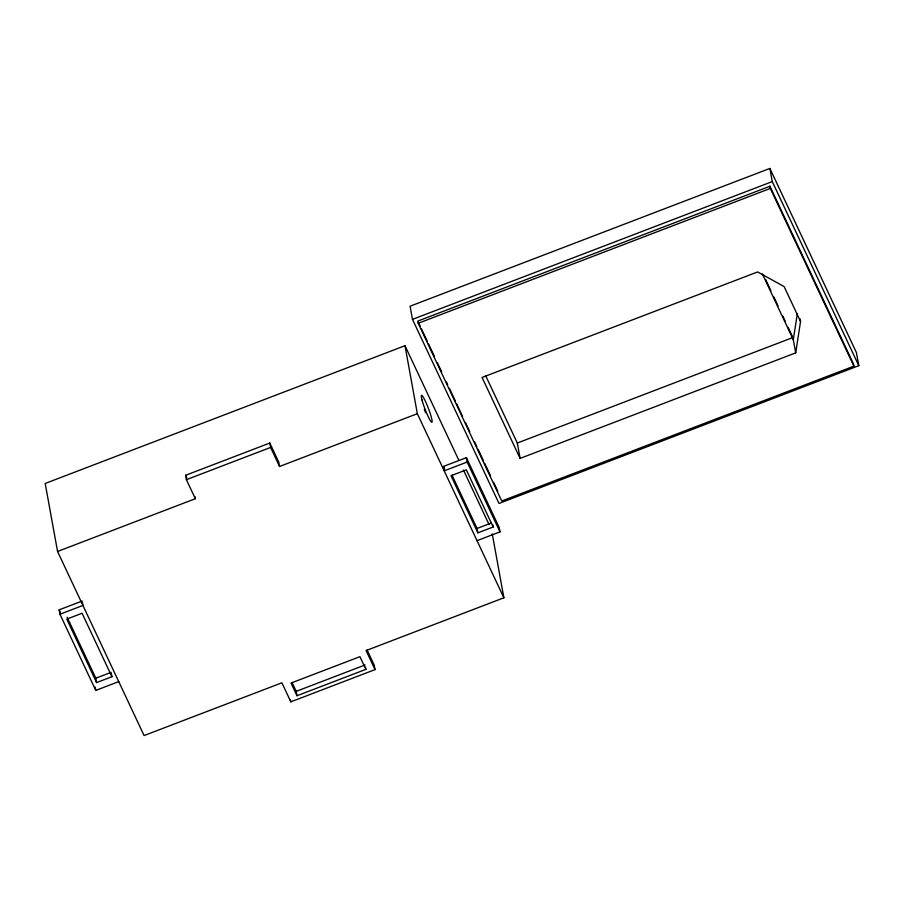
<?xml version="1.0" encoding="UTF-8"?>
<svg xmlns="http://www.w3.org/2000/svg" width="904" height="904" viewBox="0 0 904 904"><rect width="100%" height="100%" fill="white"/><g stroke="black" fill="none" stroke-linecap="round" stroke-linejoin="round"><path stroke-width="1.36" d="M797.305 313.778L793.294 339.712L762.388 273.946M800.548 321.485L784.13 286.579L757.642 271.934L482.069 377.465L520.105 458.396L795.689 352.876L800.548 321.485L800.063 318.852M769.88 168.438L410.088 306.207L412.484 319.372L499.008 503.449L858.8 365.679L856.404 352.526L769.88 168.438L772.276 181.591L858.8 365.679M412.484 319.372L772.276 181.591M769.937 186.235L417.806 321.078L418.202 323.27L501.743 501.008L853.884 366.165L853.478 363.973L769.937 186.235L770.332 188.427L853.884 366.165M418.202 323.27L770.332 188.427M458.701 459.966L404.992 345.701L45.2 483.47L57.562 551.474L144.086 735.562L281.878 682.802L290.828 701.843L375.036 669.604L374.245 665.22L367.08 649.976M57.562 551.474L195.354 498.714L186.393 479.674L185.602 475.289L269.81 443.039L278.76 462.08L279.551 466.475L417.343 413.704L404.992 345.701M186.393 479.674L270.601 447.423L269.81 443.039M118.729 681.605L95.756 690.407L59.958 614.234L59.155 609.838L82.128 601.047M466.374 457.661L467.165 462.046L444.203 470.837L443.401 466.453L466.374 457.661L499.189 527.484L499.991 531.868L477.018 540.671M59.958 614.234L82.919 605.431L82.32 602.143M520.105 458.396L517.314 443.039L792.898 337.52L795.689 352.876M492.782 524.795L493.177 526.987L477.866 532.851L477.063 528.467L491.098 523.088M111.316 673.435L111.915 676.723L96.604 682.588L95.813 678.203L111.113 672.339M492.273 533.948L503.878 597.793L366.086 650.564L375.036 669.604M365.487 667.163L365.894 669.356L296.998 695.741L296.196 691.357L365.092 664.971M765.552 279.347L770.909 290.726M773.88 297.043L778.039 305.902M782.796 316.016L785.169 321.078M788.141 327.395L792.299 336.254M485.81 376.019L517.314 443.039M418.394 322.344L420.19 326.152M421.388 328.694L427.355 341.384M428.541 343.927L434.508 356.628M437.491 362.967L441.672 371.86M446.452 382.019L447.638 384.55M449.435 388.358L455.401 401.06M456.588 403.602L462.554 416.292M465.537 422.643L469.718 431.524M474.498 441.683L476.883 446.757M478.08 449.299L483.448 460.724M484.634 463.266L490.612 475.967M493.595 482.307L497.765 491.2M467.165 462.046L499.991 531.868M493.177 526.987L466.317 469.854L451.017 475.719L477.866 532.851M463.469 470.114L489.132 524.716M452 475.142L477.063 528.467M443.401 466.453L444.598 468.995M417.343 413.704L503.878 597.793M270.601 447.423L279.551 466.475M365.894 669.356L359.928 656.666L291.031 683.051L296.998 695.741M292.015 682.463L296.196 691.357M185.602 475.289L186.8 477.82M111.915 676.723L82.072 613.251L66.772 619.116L96.604 682.588M67.167 617.262L95.813 678.203M59.155 609.838L60.353 612.381M290.433 699.651L290.828 701.843M194.948 496.522L195.354 498.714M95.169 687.108L95.756 690.407M424.281 409.128A14.441 1.706 69 0 1 425.581 412.642M422.021 400.009A14.441 1.706 69 0 0 431.377 422.032A14.441 1.706 69 0 0 426.711 404.212A14.441 1.706 69 0 0 422.021 400.009"/></g></svg>
